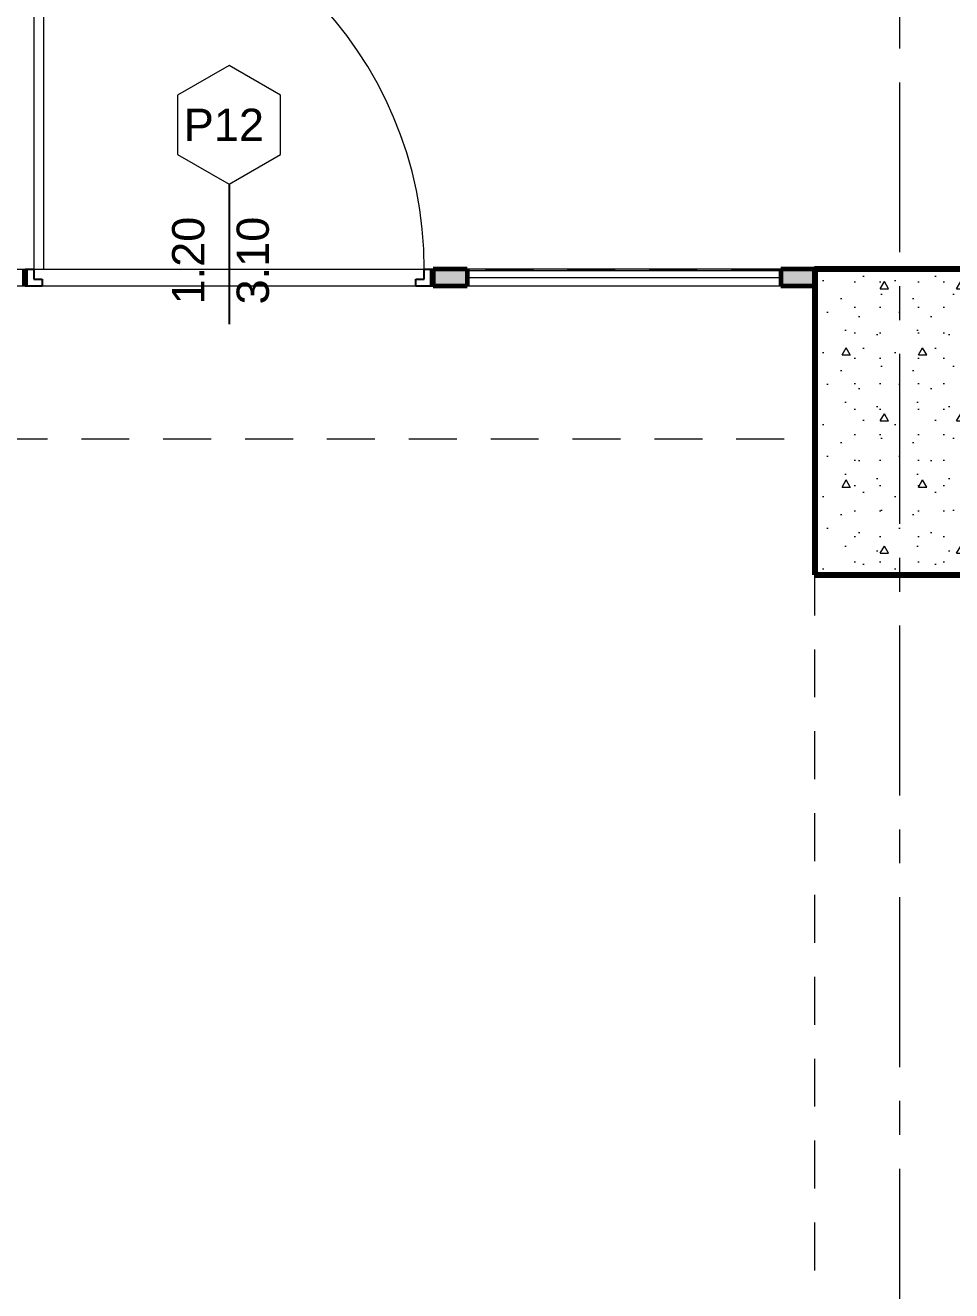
# Model space of a CAD drawing. Header units: inches. Extents: x -38 to 5698, y -33 to 92.
# Drawn here: x 305.245 to 307.973, y 14.391 to 18.118 of the extents above; entities that cross this region are included whole.
import ezdxf

# ---------------------------------------------------------------- set-up
doc = ezdxf.new("R2010")
doc.units = ezdxf.units.IN
doc.header["$MEASUREMENT"] = 0
doc.set_wipeout_variables(frame=1)
for name, pattern in [('Hidden Line', [0.195611, 0.141111, -0.0545]), ('Punto & Raya', [0.65, 0.5, -0.075, 0, -0.075]), ('Wipeout_Contour', [1, 0, -1])]:
    doc.linetypes.add(name, pattern=pattern)
for name, color, linetype in [('02 _ ARQ _ ALB _ Ejes Generales', 7, 'Continuous'), ('02 _ ARQ _ ALB _ Muros Interiores', 7, 'Continuous'), ('02 _ ARQ _ ZON _ Espacio.3D', 7, 'Continuous'), ('08 _ STR _ EXT _ 06 Columnas', 7, 'Continuous'), ('08 _ STR _ EXT _ 09 Vigas', 7, 'Continuous'), ('Acabado - Muros', 7, 'Continuous')]:
    doc.layers.add(name, color=color, linetype=linetype)
doc.styles.add('Estilo_Generado_4', font='swisse.ttf')

msp = doc.modelspace()

# ---------------------------------------------------------------- hatches: boundary and pattern name
at = {"layer": '08 _ STR _ EXT _ 06 Columnas', "linetype": 'Continuous', "lineweight": 9}
h = msp.add_hatch(dxfattribs=at)
h.set_pattern_fill('HORMIGÓN_EN_MASA_0002', style=0, pattern_type=2)
h.set_pattern_definition([(0, (277.50004, 6e-09), (0, 0.3897114), [0.024375, -0.200625]), (0, (277.61254, 0.19486), (0, 0.3897114), [0.024375, -0.200625]), (60, (277.50004, 6e-09), (-0.3375, 0.1948557), [0.024375, -0.200625]), (60, (277.72504, 6e-09), (-0.3375, 0.1948557), [0.024375, -0.200625]), (120, (277.5244, 6e-09), (0.3375, 0.1948557), [0.024375, -0.200625]), (120, (277.7494, 6e-09), (0.3375, 0.1948557), [0.024375, -0.200625]), (0, (277.50004, 0.0375), (0, 0.075), [0, -0.075, 0, -0.1125]), (45, (277.53754, 0.0375), (-0.05303301, 0.05303301), [0, -0.05625, 0, -0.09375])])
h.paths.add_polyline_path([(307.57, 16.5), (308.07, 16.5), (308.07, 17.4), (307.57, 17.4)])

# ---------------------------------------------------------------- linework, layer by layer
at = {"layer": '02 _ ARQ _ ALB _ Ejes Generales', "color": 252, "linetype": 'Punto & Raya', "lineweight": 13}
msp.add_line((307.82, 3.05), (307.82, 44.9), dxfattribs=at)
at = {"layer": '02 _ ARQ _ ALB _ Muros Interiores', "color": 165, "linetype": 'Continuous', "lineweight": 15}
for p, q in [((305.27, 18.55), (305.27, 17.4)), ((305.3, 17.4), (305.3, 18.55)), ((305.27, 17.4), (305.3, 17.4))]:
    msp.add_line(p, q, dxfattribs=at)
at = {"layer": '02 _ ARQ _ ALB _ Muros Interiores', "color": 152, "linetype": 'Continuous', "lineweight": 25}
msp.add_line((305.845, 17.65), (305.845, 17.2375), dxfattribs=at)
at = {"layer": '02 _ ARQ _ ALB _ Muros Interiores', "color": 7, "linetype": 'Continuous', "lineweight": 80}
for p, q in [((305.245, 17.35), (305.245, 17.4)), ((305.245, 17.35), (305.245, 17.4)), ((305.245, 17.35), (305.245, 17.4)), ((306.445, 17.35), (306.445, 17.4)), ((306.445, 17.35), (306.445, 17.4)), ((306.445, 17.35), (306.445, 17.4))]:
    msp.add_line(p, q, dxfattribs=at)
at = {"layer": '02 _ ARQ _ ALB _ Muros Interiores', "color": 165, "linetype": 'Continuous', "lineweight": 25}
for p, q in [((305.245, 17.35), (305.245, 17.4)), ((305.245, 17.4), (305.27, 17.4)), ((305.27, 17.4), (305.27, 17.37)), ((305.27, 17.37), (305.295, 17.37)), ((305.295, 17.37), (305.295, 17.35)), ((306.395, 17.35), (306.395, 17.37)), ((306.395, 17.37), (306.42, 17.37)), ((306.42, 17.37), (306.42, 17.4)), ((306.42, 17.4), (306.445, 17.4)), ((306.445, 17.4), (306.445, 17.35)), ((305.295, 17.35), (305.245, 17.35)), ((306.445, 17.35), (306.395, 17.35))]:
    msp.add_line(p, q, dxfattribs=at)
at = {"layer": '02 _ ARQ _ ALB _ Muros Interiores', "color": 251, "linetype": 'Continuous', "lineweight": 13, "flags": 128}
msp.add_lwpolyline([(305.845, 18), (305.6934, 17.9125), (305.6934, 17.7375), (305.845, 17.65), (305.9965, 17.7375), (305.9965, 17.9125)], close=True, dxfattribs=at)
at = {"layer": '02 _ ARQ _ ALB _ Muros Interiores', "color": 7, "linetype": 'Continuous', "lineweight": 15}
msp.add_arc((305.27, 17.4), 1.15, 0, 90, dxfattribs=at)
at = {"layer": '02 _ ARQ _ ZON _ Espacio.3D', "color": 254, "linetype": 'Continuous', "lineweight": 0, "flags": 128}
for points in [[(297.57, 17.4), (322.07, 17.4)], [(308.07, 16.5), (307.57, 16.5), (307.57, 17.35), (303.045, 17.35), (303.044, 7.7), (306.9526, 7.7), (306.9514, 7.3505), (307.57, 7.3505), (307.57, 8.1), (308.07, 8.1)]]:
    msp.add_lwpolyline(points, dxfattribs=at)
at = {"layer": '08 _ STR _ EXT _ 06 Columnas', "color": 7, "linetype": 'Continuous', "lineweight": 80, "flags": 128}
msp.add_lwpolyline([(307.57, 16.5), (308.07, 16.5), (308.07, 17.4), (307.57, 17.4)], close=True, dxfattribs=at)
at = {"layer": '08 _ STR _ EXT _ 09 Vigas', "color": 251, "linetype": 'Hidden Line', "lineweight": 13}
for p, q in [((308.07, 17.4), (307.57, 17.4)), ((301.07, 16.9), (307.57, 16.9)), ((307.57, 7.7), (307.57, 16.9))]:
    msp.add_line(p, q, dxfattribs=at)
at = {"layer": 'Acabado - Muros', "color": 7, "linetype": 'Continuous', "lineweight": 60}
for p, q in [((306.446, 17.4), (306.446, 17.35)), ((307.57, 17.4), (307.57, 17.35))]:
    msp.add_line(p, q, dxfattribs=at)

# ---------------------------------------------------------------- texts
at = {"layer": '02 _ ARQ _ ALB _ Muros Interiores', "color": 251, "lineweight": 25, "insert": (305.7117, 17.7775), "char_height": 0.095, "attachment_point": 7, "style": 'Estilo_Generado_4'}
msp.add_mtext('\\A1;{\\pql;\\pt0;\\fSwis721 Ex BT|b0|i0|c0|p34;P12\\fSwis721 Ex BT|b0|i0|c0|p34;\\fSwis721 Ex BT|b0|i0|c0|p34;\\fSwis721 Ex BT|b0|i0|c0|p34;}', dxfattribs=at)
at = {"layer": '02 _ ARQ _ ALB _ Muros Interiores', "color": 251, "lineweight": 25, "char_height": 0.095, "attachment_point": 7, "rotation": 90, "style": 'Estilo_Generado_4'}
for s, insert in [('\\A1;{\\pql;\\pt0;\\fSwis721 Ex BT|b0|i0|c0|p34;1.20\\fSwis721 Ex BT|b0|i0|c0|p34;\\A1{\\H.66x;\\S^  ;}\\fSwis721 Ex BT|b0|i0|c0|p34;\\fSwis721 Ex BT|b0|i0|c0|p34;}', (305.8, 17.296)), ('\\A1;{\\pql;\\pt0;\\fSwis721 Ex BT|b0|i0|c0|p34;3.10\\fSwis721 Ex BT|b0|i0|c0|p34;\\A1{\\H.66x;\\S^  ;}\\fSwis721 Ex BT|b0|i0|c0|p34;\\fSwis721 Ex BT|b0|i0|c0|p34;}', (305.99, 17.296))]:
    msp.add_mtext(s, dxfattribs=dict(at, insert=insert))

# ---------------------------------------------------------------- next in the draw order: wipeouts: each hides what was drawn before it
at = {"color": 254, "linetype": 'Wipeout_Contour', "lineweight": 0, "ltscale": 9766.987678}
msp.add_wipeout([(306.546, 17.4), (306.546, 17.35), (307.47, 17.35), (307.47, 17.4)], dxfattribs=at).dxf.layer = 'Acabado - Muros'

# ---------------------------------------------------------------- next in the draw order: linework, layer by layer
at = {"layer": 'Acabado - Muros', "color": 7, "linetype": 'Continuous', "lineweight": 60}
for p, q in [((306.546, 17.35), (306.446, 17.35)), ((307.57, 17.35), (307.47, 17.35))]:
    msp.add_line(p, q, dxfattribs=at)
at = {"layer": 'Acabado - Muros', "color": 251, "linetype": 'Continuous', "lineweight": 13, "flags": 128}
for points in [[(307.47, 17.4), (306.546, 17.4)], [(307.47, 17.35), (306.546, 17.35)]]:
    msp.add_lwpolyline(points, dxfattribs=at)

# ---------------------------------------------------------------- next in the draw order: wipeouts: each hides what was drawn before it
at = {"color": 254, "linetype": 'Wipeout_Contour', "lineweight": 0, "ltscale": 9766.987962}
msp.add_wipeout([(306.546, 17.395), (306.546, 17.375), (307.47, 17.375), (307.47, 17.395)], dxfattribs=at).dxf.layer = 'Acabado - Muros'

# ---------------------------------------------------------------- next in the draw order: hatches: boundary and pattern name
at = {"layer": 'Acabado - Muros', "linetype": 'Continuous', "lineweight": 0}
for points in [[(306.546, 17.4), (306.446, 17.4), (306.446, 17.35), (306.546, 17.35)], [(307.47, 17.4), (307.47, 17.35), (307.57, 17.35), (307.57, 17.4)]]:
    msp.add_hatch(color=254, dxfattribs=at).paths.add_polyline_path(points)

# ---------------------------------------------------------------- next in the draw order: linework, layer by layer
at = {"layer": '08 _ STR _ EXT _ 09 Vigas', "color": 251, "linetype": 'Hidden Line', "lineweight": 13}
msp.add_line((287.07, 17.4), (307.57, 17.4), dxfattribs=at)
at = {"layer": 'Acabado - Muros', "color": 7, "linetype": 'Continuous', "lineweight": 60}
for p, q in [((306.546, 17.4), (306.446, 17.4)), ((306.546, 17.4), (306.546, 17.35)), ((307.47, 17.4), (307.47, 17.35)), ((307.57, 17.4), (307.47, 17.4))]:
    msp.add_line(p, q, dxfattribs=at)
at = {"layer": 'Acabado - Muros', "color": 7, "linetype": 'Continuous', "lineweight": 13, "flags": 128}
msp.add_lwpolyline([(306.546, 17.395), (306.546, 17.375), (307.47, 17.375), (307.47, 17.395)], close=True, dxfattribs=at)

doc.saveas('drawing.dxf')
